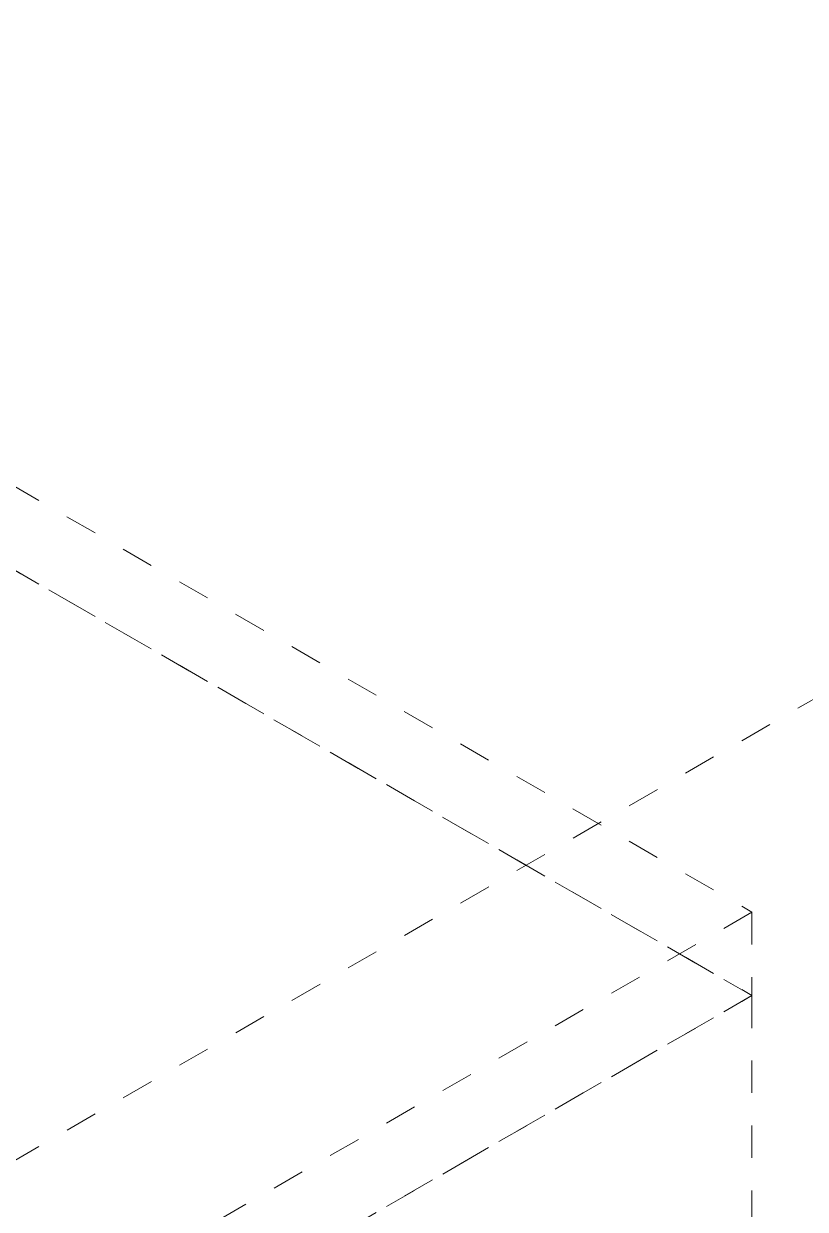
# Model space of a CAD drawing. Header units: inches. Extents: x -13 to 609, y -6 to 131.
# Drawn here: x 159.199 to 161.607, y 59.283 to 62.936 of the extents above; entities that cross this region are included whole.
import ezdxf

# ---------------------------------------------------------------- set-up
doc = ezdxf.new("R2010")
doc.units = ezdxf.units.IN
doc.linetypes.add('HIDDEN', pattern=[1.905, 1.27, -0.635])
doc.layers.add('ZANO_R_przerywana', color=250, linetype='HIDDEN', lineweight=0)

msp = doc.modelspace()

# ---------------------------------------------------------------- linework, layer by layer
at = {"layer": 'ZANO_R_przerywana', "ltscale": 0.05}
for p, q in [((154.48303, 56.72683), (168.40245, 64.76321)), ((154.48264, 64.21674), (161.44274, 60.19877)), ((161.44235, 59.94161), (154.48224, 63.95957)), ((154.48264, 63.95957), (161.44274, 59.94161)), ((161.44274, 60.19877), (154.48342, 56.18035)), ((161.44274, 60.19877), (161.44274, 59.94161)), ((154.48303, 55.92319), (161.44235, 59.94161)), ((161.44274, 59.94161), (154.48342, 55.92319)), ((161.44235, 59.94161), (161.44235, 55.92296))]:
    msp.add_line(p, q, dxfattribs=at)

doc.saveas('drawing.dxf')
